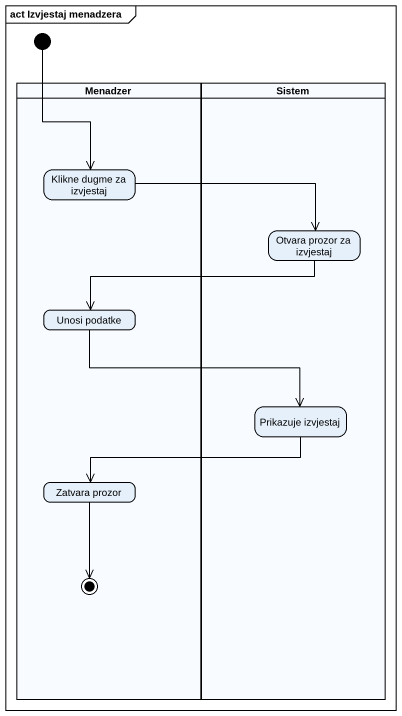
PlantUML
@startuml
mainframe act Izvjestaj menadzera
hide empty description
state initial1 <<start>>
state Menadzer <<partition>> {
  state "Klikne dugme za izvjestaj" as Klikne_dugme_za_izvjestaj
  state "Unosi podatke" as Unosi_podatke
  state "Zatvara prozor" as Zatvara_prozor
  Zatvara_prozor --> [*]
}
state Sistem <<partition>> {
  state "Otvara prozor za izvjestaj" as Otvara_prozor_za_izvjestaj
  state "Prikazuje izvjestaj" as Prikazuje_izvjestaj
}
initial1 --> Klikne_dugme_za_izvjestaj
Klikne_dugme_za_izvjestaj -right-> Otvara_prozor_za_izvjestaj
Otvara_prozor_za_izvjestaj -left-> Unosi_podatke
Unosi_podatke -right-> Prikazuje_izvjestaj
Prikazuje_izvjestaj -left-> Zatvara_prozor
@enduml
